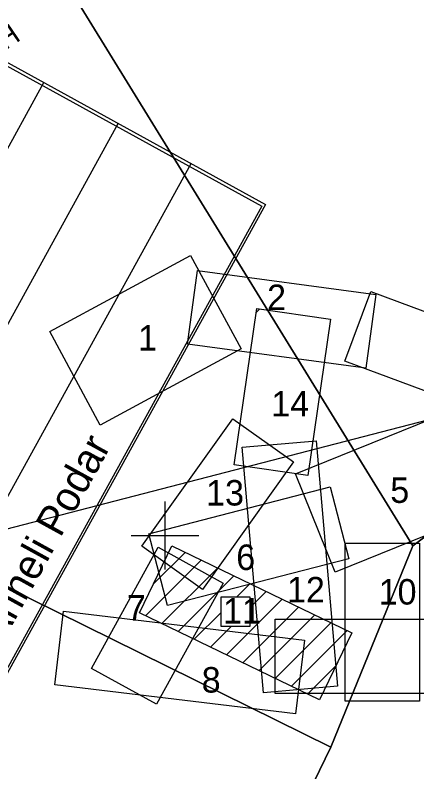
# Model space of a CAD drawing. Extents: x 639438 to 644427, y 6454477 to 6458531.
# Drawn here: x 640391.18 to 640414.83, y 6456086.09 to 6456130.65 of the extents above; entities that cross this region are included whole.
import ezdxf

# ---------------------------------------------------------------- set-up
doc = ezdxf.new("R2010")
doc.units = 0
for name, color, linetype in [('HOONE', 7, 'Continuous'), ('PIIR', 7, 'Continuous'), ('VORK', 7, 'Continuous'), ('VORMISTUS', 7, 'Continuous')]:
    doc.layers.add(name, color=color, linetype=linetype)

msp = doc.modelspace()

# ---------------------------------------------------------------- linework, layer by layer
at = {"layer": 'PIIR'}
for points in [[(640377.67, 6456159.34), (640414.6, 6456099.4), (640426.03, 6456108), (640437.4, 6456118.05), (640425.69, 6456135.96), (640401.39, 6456173.1)], [(640377.67, 6456159.34), (640357.86, 6456145.05), (640387.25, 6456098.65), (640409.77, 6456087.55), (640414.6, 6456099.4)], [(640421.76, 6456055.04), (640432.25, 6456076.62), (640439.26, 6456091.83), (640426.03, 6456108), (640414.6, 6456099.4), (640409.77, 6456087.55), (640399.28, 6456065.97), (640410.69, 6456060.42), (640399.15, 6456038.99), (640410.89, 6456032.94)], [(640366.3, 6456055.38), (640399.15, 6456038.99), (640410.69, 6456060.42), (640399.28, 6456065.97), (640409.77, 6456087.55), (640387.25, 6456098.65), (640376.78, 6456077.04)]]:
    msp.add_lwpolyline(points, close=True, dxfattribs=at)
at = {"layer": 'VORK'}
for p, q in [((640400, 6456102), (640400, 6456098)), ((640398, 6456100), (640402, 6456100))]:
    msp.add_line(p, q, dxfattribs=at)
at = {"layer": 'VORMISTUS'}
for p, q in [((640377.915, 6456099.521), (640392.874, 6456126.684)), ((640353.116, 6456044.122), (640397.254, 6456124.272)), ((640357.399, 6456041.763), (640401.537, 6456121.913)), ((640405.382, 6456113.156), (640405.568, 6456113.342)), ((640399.325, 6456097.152), (640401.184, 6456099.01)), ((640398.861, 6456095.274), (640402.137, 6456098.55)), ((640399.815, 6456094.813), (640403.091, 6456098.089)), ((640400.768, 6456094.352), (640404.045, 6456097.629)), ((640404.224, 6456096.394), (640404.998, 6456097.168)), ((640404.99, 6456095.746), (640405.952, 6456096.707)), ((640403.629, 6456092.971), (640406.905, 6456096.247)), ((640401.722, 6456093.892), (640403.303, 6456095.473)), ((640404.583, 6456092.51), (640407.859, 6456095.786)), ((640405.536, 6456092.049), (640408.813, 6456095.326)), ((640402.676, 6456093.431), (640403.887, 6456094.643)), ((640406.49, 6456091.589), (640409.766, 6456094.865)), ((640407.444, 6456091.128), (640410.72, 6456094.405)), ((640408.397, 6456090.668), (640410.052, 6456092.322))]:
    msp.add_line(p, q, dxfattribs=at)
for points in [[(640265.786, 6456212.634), (640607.16, 6456301.118), (640642.287, 6456165.597), (640300.913, 6456077.113)], [(640157.649, 6455958.897), (640283.283, 6456187.035), (640405.917, 6456119.501), (640280.283, 6455891.363)], [(640335.926, 6456053.75), (640379.904, 6456133.61), (640405.699, 6456119.404), (640361.721, 6456039.544)], [(640393.216, 6456112.01), (640401.507, 6456116.491), (640404.478, 6456110.992), (640396.188, 6456106.511)], [(640401.916, 6456115.614), (640412.407, 6456114.201), (640411.823, 6456109.866), (640401.332, 6456111.278)], [(640412.119, 6456114.372), (640424.683, 6456109.705), (640423.16, 6456105.604), (640410.596, 6456110.271)], [(640404.08, 6456104.175), (640405.412, 6456113.365), (640409.742, 6456112.738), (640408.41, 6456103.547)], [(640398.643, 6456099.373), (640403.995, 6456106.881), (640407.557, 6456104.342), (640402.206, 6456096.834)], [(640407.674, 6456103.641), (640415.787, 6456106.918), (640418.128, 6456101.123), (640410.015, 6456097.846)], [(640405.797, 6456090.744), (640404.536, 6456105.198), (640408.895, 6456105.578), (640410.155, 6456091.124)], [(640399.052, 6456100.11), (640409.72, 6456102.875), (640410.818, 6456098.64), (640400.15, 6456095.874)], [(640410.61, 6456090.258), (640410.61, 6456099.545), (640414.985, 6456099.545), (640414.985, 6456090.258)], [(640395.673, 6456092.18), (640399.599, 6456099.31), (640403.431, 6456097.199), (640399.505, 6456090.07)], [(640400.405, 6456099.387), (640410.994, 6456094.272), (640409.091, 6456090.333), (640398.502, 6456095.447)], [(640403.303, 6456096.394), (640404.99, 6456096.394), (640404.99, 6456094.643), (640403.303, 6456094.643)], [(640394.03, 6456095.558), (640408.209, 6456093.849), (640407.686, 6456089.506), (640393.507, 6456091.215)], [(640406.494, 6456095.077), (640419.183, 6456095.077), (640419.183, 6456090.702), (640406.494, 6456090.702)]]:
    msp.add_lwpolyline(points, close=True, dxfattribs=at)

# ---------------------------------------------------------------- texts
at = {"layer": 'HOONE'}
msp.add_text('H', height=1.2, rotation=34.2888, dxfattribs=at).set_placement((640390.619, 6456128.564))
at = {"layer": 'VORMISTUS'}
for s, p in [('2', (640406.011, 6456113.282)), ('1', (640398.424, 6456110.894)), ('14', (640406.255, 6456107.013)), ('13', (640402.419, 6456101.77)), ('5', (640413.263, 6456101.924)), ('6', (640404.195, 6456097.974)), ('12', (640407.181, 6456096.064)), ('10', (640412.578, 6456095.939)), ('7', (640397.757, 6456094.993)), ('11', (640403.42, 6456094.819)), ('8', (640402.161, 6456090.755))]:
    msp.add_text(s, height=1.5, dxfattribs=at).set_placement(p)
msp.add_text('Anneli Podar', height=1.75002, rotation=61.1588, dxfattribs=at).set_placement((640390.389, 6456093.565))

doc.saveas('drawing.dxf')
